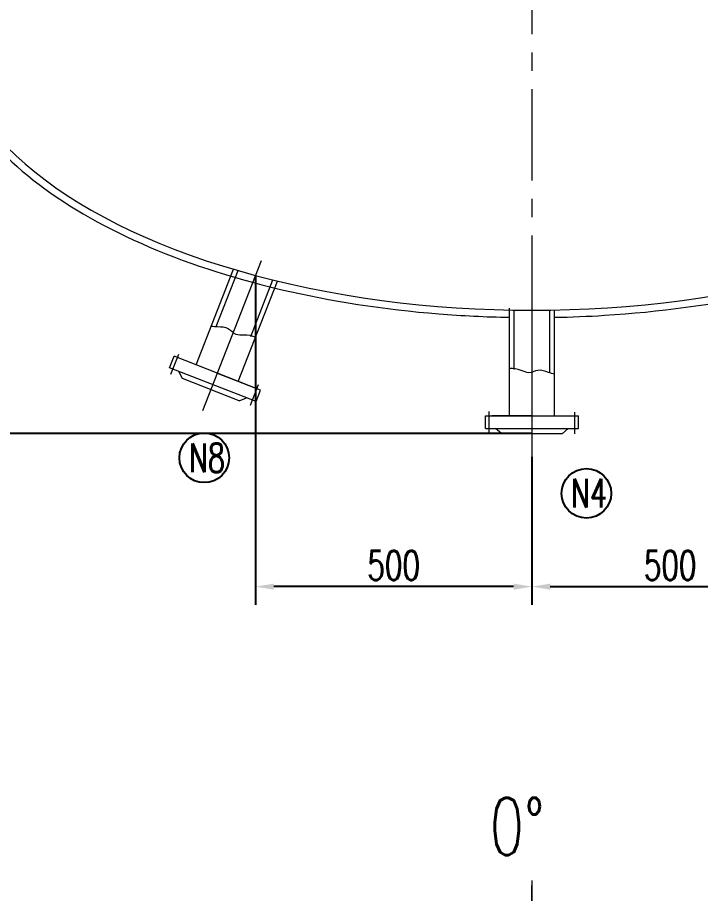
# Model space of a CAD drawing. Extents: x -890 to 393, y -176 to 665.
# Drawn here: x -760.8 to -667.4, y 188.6 to 308.3 of the extents above; entities that cross this region are included whole.
import ezdxf

# ---------------------------------------------------------------- set-up
doc = ezdxf.new("R2010")
doc.units = 0
doc.header["$LTSCALE"] = 10
doc.header["$MEASUREMENT"] = 0
for name, pattern in [('CENTER', [2, 1.25, -0.25, 0.25, -0.25]), ('CENTERX2', [101.6, 63.5, -12.7, 12.7, -12.7]), ('HIDDEN', [0.375, 0.25, -0.125])]:
    doc.linetypes.add(name, pattern=pattern)
doc.layers.get('DEFPOINTS').update_dxf_attribs({"color": 5, "linetype": 'HIDDEN'})
for name, color, linetype, lineweight in [('CEN', 1, 'CENTER', 13), ('DIM', 3, 'CONTINUOUS', 9), ('FULL', 7, 'CONTINUOUS', 15), ('THIN', 3, 'CONTINUOUS', 13)]:
    doc.layers.add(name, color=color, linetype=linetype, lineweight=lineweight)
doc.layers.add('HATCH', color=2, linetype='CONTINUOUS')
doc.styles.add('RMO4', font='romans.shx', dxfattribs={"width": 0.7, "height": 4, "bigfont": 'hztxt.shx'})
doc.styles.get("Standard").update_dxf_attribs({"font": 'romans.shx', "width": 0.7, "height": 6, "bigfont": 'hztxt.shx'})
doc.dimstyles.new('DIAMETER', dxfattribs={"dimscale": 0, "dimtxt": 0.18, "dimasz": 2.5, "dimexe": 2.5, "dimexo": 0.0625, "dimgap": 0.9, "dimtad": 1, "dimdec": 0, "dimzin": 0, "dimdsep": 46, "dimtxsty": 'RMO4', "dimcen": 0.09, "dimadec": 0, "dimazin": 0, "dimtfac": 2, "dimtdec": 0, "dimtmove": 0, "dimatfit": 0, "dimfxl": 0, "dimtolj": 1, "dimtzin": 0, "dimarcsym": 0})

# ---------------------------------------------------------------- blocks, each defined once
blk = doc.blocks.new('*D121')
at = {"layer": 'DEFPOINTS', "color": 0}
for p in [(-652.69, 273.07), (-690.49, 248.34), (-652.69, 230.54)]:
    blk.add_point(p, dxfattribs=at)
at = {"layer": 'DIM', "color": 0, "lineweight": -2}
for p, q in [((-652.69, 273), (-652.69, 228.04)), ((-690.49, 248.27), (-690.49, 228.04)), ((-687.99, 230.54), (-655.19, 230.54))]:
    blk.add_line(p, q, dxfattribs=at)
at = {"layer": 'DIM', "color": 0}
for points in [[(-687.99, 230.95), (-687.99, 230.12), (-690.49, 230.54)], [(-655.19, 230.95), (-655.19, 230.12), (-652.69, 230.54)]]:
    blk.add_solid(points, dxfattribs=at)
at = {"layer": 'DIM', "color": 0, "insert": (-671.59, 233.44), "char_height": 4, "attachment_point": 5, "style": 'RMO4'}
blk.add_mtext('\\A1;500', dxfattribs=at)
blk = doc.blocks.new('*D122')
at = {"layer": 'DEFPOINTS', "color": 0}
for p in [(-728.28, 273.07), (-690.49, 248.34), (-728.28, 230.54)]:
    blk.add_point(p, dxfattribs=at)
at = {"layer": 'DIM', "color": 0, "lineweight": -2}
for p, q in [((-728.28, 273), (-728.28, 228.04)), ((-690.49, 248.27), (-690.49, 228.04)), ((-692.99, 230.54), (-725.78, 230.54))]:
    blk.add_line(p, q, dxfattribs=at)
at = {"layer": 'DIM', "color": 0}
for points in [[(-725.78, 230.95), (-725.78, 230.12), (-728.28, 230.54)], [(-692.99, 230.95), (-692.99, 230.12), (-690.49, 230.54)]]:
    blk.add_solid(points, dxfattribs=at)
at = {"layer": 'DIM', "color": 0, "insert": (-709.39, 233.44), "char_height": 4, "attachment_point": 5, "style": 'RMO4'}
blk.add_mtext('\\A1;500', dxfattribs=at)
blk = doc.blocks.new('*D138')
at = {"layer": 'DEFPOINTS', "color": 0}
for p in [(-821.52, 305.69), (-793.24, 305.69), (-690.49, 251.45)]:
    blk.add_point(p, dxfattribs=at)
at = {"layer": 'HATCH', "color": 0, "lineweight": -2}
for p, q in [((-793.31, 305.69), (-824.02, 305.69)), ((-821.52, 253.95), (-821.52, 303.19)), ((-690.55, 251.45), (-824.02, 251.45))]:
    blk.add_line(p, q, dxfattribs=at)
at = {"layer": 'HATCH', "color": 0}
for points in [[(-821.94, 303.19), (-821.11, 303.19), (-821.52, 305.69)], [(-821.94, 253.95), (-821.11, 253.95), (-821.52, 251.45)]]:
    blk.add_solid(points, dxfattribs=at)
at = {"layer": 'HATCH', "color": 0, "insert": (-824.42, 276.42), "char_height": 4, "attachment_point": 5, "rotation": 90, "style": 'RMO4'}
blk.add_mtext('\\A1;650', dxfattribs=at)

msp = doc.modelspace()

# ---------------------------------------------------------------- linework, layer by layer
at = {"layer": 'CEN', "color": 7}
for p, q in [((-690.49, 578.54), (-690.49, 258.55)), ((-690.49, 157.19), (-690.49, 190.49)), ((-690.49, 190.4), (-690.49, -22.67))]:
    msp.add_line(p, q, dxfattribs=at)
at = {"layer": 'CEN', "color": 7, "linetype": 'CENTERX2'}
for p, q in [((-727.51, 275.05), (-735.52, 254.55)), ((-690.49, 270.34), (-690.49, 248.34)), ((-739.85, 259.56), (-738.77, 262.31)), ((-728.95, 255.35), (-727.86, 258.15)), ((-696.32, 251.47), (-696.32, 254.47)), ((-684.64, 251.42), (-684.64, 254.38))]:
    msp.add_line(p, q, dxfattribs=at)
at = {"layer": 'FULL', "color": 7}
for p, q in [((-736.38, 260.84), (-731.27, 273.91)), ((-733.65, 266.09), (-730.66, 273.73)), ((-730.63, 258.59), (-725.27, 272.3)), ((-728.92, 264.74), (-725.9, 272.45)), ((-693.57, 253.88), (-693.57, 268.59)), ((-692.93, 260.23), (-692.93, 268.32)), ((-688.03, 259.76), (-688.03, 268.34)), ((-687.4, 253.88), (-687.4, 268.35)), ((-740.04, 260.44), (-739.42, 262.03)), ((-740.04, 260.44), (-739.42, 262.03)), ((-727.59, 257.4), (-739.42, 262.03)), ((-728.21, 255.82), (-740.04, 260.44)), ((-738.28, 258.98), (-738.75, 259.94)), ((-730.5, 255.94), (-738.28, 258.98)), ((-730.5, 255.94), (-738.28, 258.98)), ((-728.21, 255.82), (-727.59, 257.4)), ((-730.5, 255.94), (-729.5, 256.32)), ((-696.83, 253.88), (-684.14, 253.88)), ((-696.83, 252.17), (-696.83, 253.88)), ((-684.14, 252.17), (-684.14, 253.88)), ((-684.14, 252.17), (-684.14, 253.88)), ((-696.83, 252.17), (-684.14, 252.17)), ((-694.66, 251.45), (-695.45, 252.17)), ((-694.66, 251.45), (-686.31, 251.45)), ((-694.66, 251.45), (-686.31, 251.45)), ((-686.31, 251.45), (-685.52, 252.17))]:
    msp.add_line(p, q, dxfattribs=at)
at = {"layer": 'FULL', "color": 7, "linetype": 'Continuous'}
for p, q in [((-733.5, 259.71), (-728.39, 257.71)), ((-690.49, 253.88), (-695.98, 253.88))]:
    msp.add_line(p, q, dxfattribs=at)
at = {"layer": 'FULL', "color": 7}
msp.add_ellipse((-690.49, 308.32), major_axis=(-80, 0), ratio=0.5, start_param=0, end_param=3.141593, dxfattribs=at)
for points, knots in [([(-771.49, 308.32), (-771.49, 306.34), (-771.21, 304.35), (-770.09, 300.45), (-769.26, 298.52), (-765.99, 292.89), (-762.77, 289.34), (-754.55, 282.86), (-749.54, 279.93), (-738.13, 274.9), (-731.72, 272.79), (-718.01, 269.55), (-710.7, 268.42), (-700.03, 267.57), (-696.8, 267.41), (-693.57, 267.35)], [0, 0, 0, 0, 0.141591, 0.141591, 0.283181, 0.283181, 0.565389, 0.565389, 0.847597, 0.847597, 1.129805, 1.129805, 1.412013, 1.412013, 1.532446, 1.532446, 1.532446, 1.532446]), ([(-687.4, 267.35), (-685.12, 267.39), (-682.84, 267.48), (-673.06, 268.09), (-665.68, 269.09), (-657.57, 270.83), (-656.45, 271.09), (-655.34, 271.36)], [1.6091463, 1.6091463, 1.6091463, 1.6091463, 1.6942208, 1.6942208, 1.9764287, 1.9764287, 2.0224334, 2.0224334, 2.0224334, 2.0224334])]:
    msp.add_open_spline(points, degree=3, knots=knots, dxfattribs=at)
at = {"layer": 'HATCH', "color": 7}
for centre in [(-735.29, 248.14), (-683.04, 243.29)]:
    msp.add_circle(centre, 3.39, dxfattribs=at)
at = {"layer": 'THIN', "color": 7}
for points in [[(-734.31, 266.13), (-734.03, 266.11), (-733.24, 266.06), (-731.96, 266.05), (-731.09, 264.85), (-729.68, 265.05), (-728.75, 264.86), (-728.27, 264.63)], [(-687.4, 259.56), (-687.67, 259.64), (-688.42, 259.88), (-689.62, 260.34), (-690.87, 259.54), (-692.11, 260.24), (-693.04, 260.4), (-693.57, 260.36)]]:
    msp.add_open_spline(points, degree=3, knots=[0.968936, 0.968936, 0.968936, 0.968936, 1.930494, 3.676346, 5.126155, 6.392925, 8.241842, 8.241842, 8.241842, 8.241842], dxfattribs=at)

# ---------------------------------------------------------------- texts
at = {"layer": 'HATCH', "color": 7, "char_height": 3.9, "width": 72.9898, "attachment_point": 1}
for s, insert in [('{\\Ftxt.shx|c0;N8}', (-737.37, 250.1)), ('{\\Ftxt.shx|c0;N4}', (-685.12, 245.25))]:
    msp.add_mtext(s, dxfattribs=dict(at, insert=insert))
at = {"layer": 'THIN', "color": 7, "insert": (-696.25, 201.66), "char_height": 7.8, "width": 74.8771, "attachment_point": 1}
msp.add_mtext('0%%d', dxfattribs=at)

# ---------------------------------------------------------------- dimensions: what is measured, and where the dimension line sits
at = {"layer": 'DIM', "color": 7}
dim = msp.add_linear_dim(base=(-728.28, 230.54), p1=(-690.49, 248.34), p2=(-728.28, 273.07), angle=180, text='500', dimstyle='DIAMETER', override={"dimscale": 1}, dxfattribs=at)
dim.commit()
dim.dimension.update_dxf_attribs({"geometry": '*D122', "text_midpoint": (-709.39, 230.54), "dimtype": 160})
dim = msp.add_linear_dim(base=(-652.69, 230.54), p1=(-690.49, 248.34), p2=(-652.69, 273.07), text='500', dimstyle='DIAMETER', override={"dimscale": 1}, dxfattribs=at)
dim.commit()
dim.dimension.update_dxf_attribs({"geometry": '*D121', "text_midpoint": (-671.59, 230.54), "dimtype": 160})
at = {"layer": 'HATCH', "color": 7}
dim = msp.add_linear_dim(base=(-821.52, 305.69), p1=(-690.49, 251.45), p2=(-793.24, 305.69), angle=90, text='650', dimstyle='DIAMETER', override={"dimscale": 1}, dxfattribs=at)
dim.commit()
dim.dimension.update_dxf_attribs({"geometry": '*D138', "text_midpoint": (-821.52, 276.42), "dimtype": 160})

doc.saveas('drawing.dxf')
